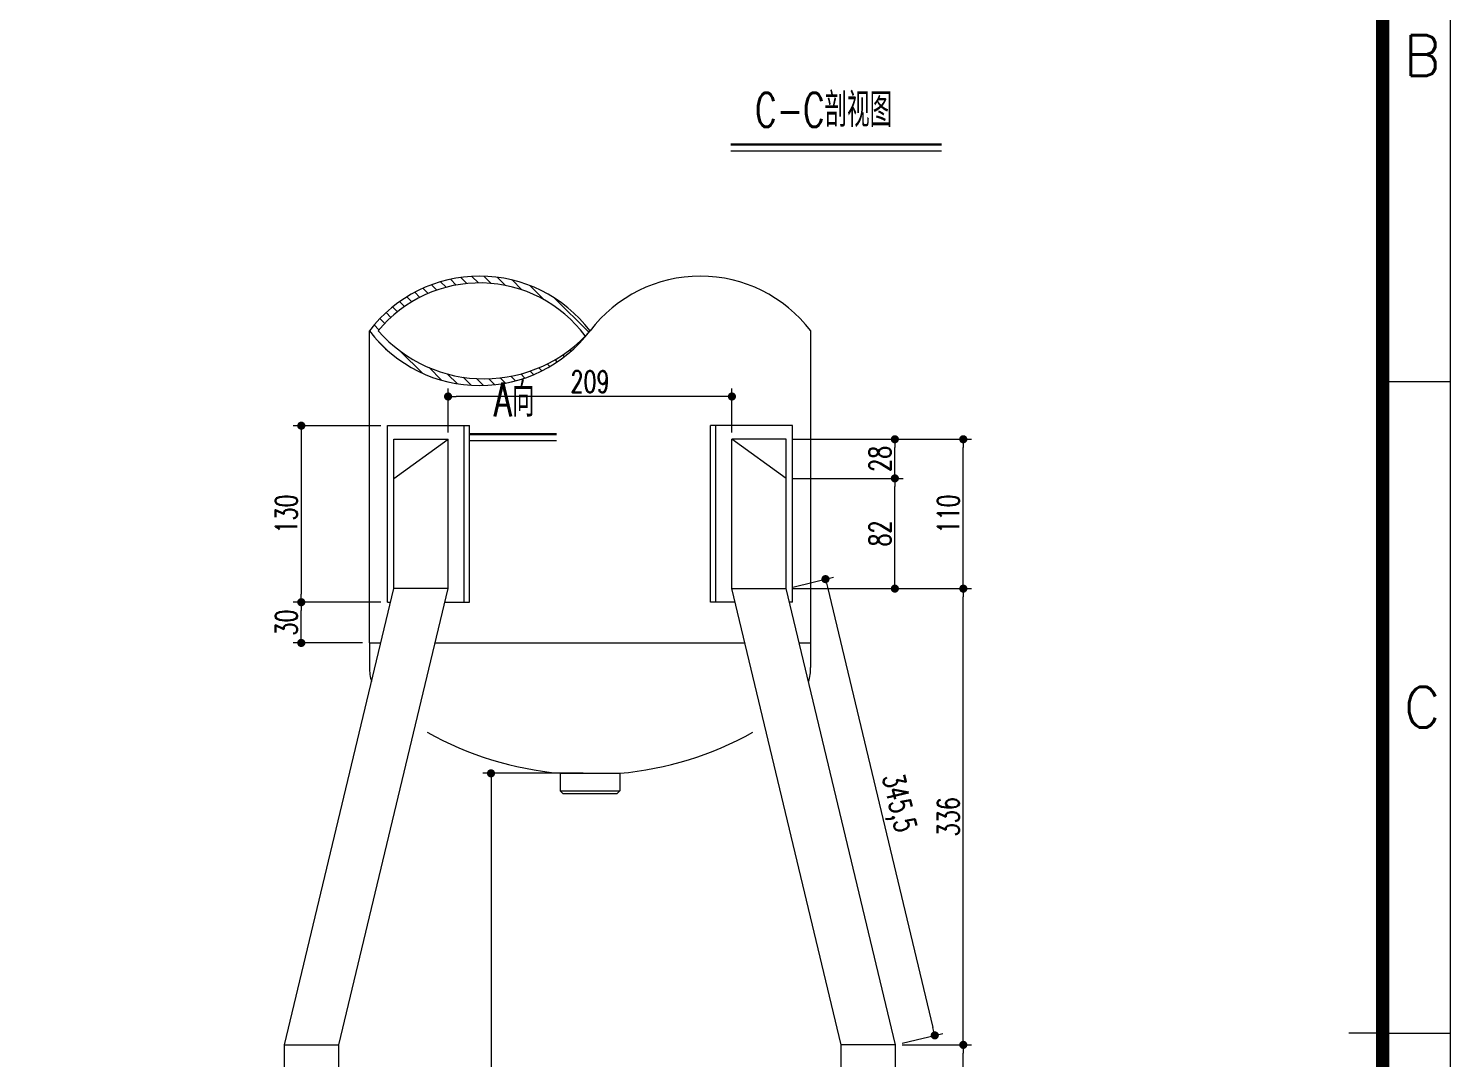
# Model space of a CAD drawing. Header units: millimetres. Extents: x 5291 to 15040, y -2201 to 1723.
# Drawn here: x 11443 to 12490, y -735 to 24 of the extents above; entities that cross this region are included whole.
import ezdxf

# ---------------------------------------------------------------- set-up
doc = ezdxf.new("R2010")
doc.units = ezdxf.units.MM
doc.header["$LTSCALE"] = 0.5
for name, color, linetype, lineweight in [('图层1', 7, 'Continuous', 5), ('图层2', 2, 'Continuous', 20), ('图框', 7, 'Continuous', 9)]:
    doc.layers.add(name, color=color, linetype=linetype, lineweight=lineweight)
doc.styles.add('图框文字1', font='romans.shx', dxfattribs={"bigfont": 'hztxt.shx'})
doc.styles.add('样式 1', font='txt.shx', dxfattribs={"width": 0.7, "height": 16, "bigfont": 'hzdx.shx'})
doc.dimstyles.new('ISO-25', dxfattribs={"dimtxt": 13, "dimasz": 11, "dimexe": 6, "dimexo": 5, "dimgap": 4, "dimtad": 1, "dimtxsty": 'Standard', "dimcen": 2.5, "dimadec": 0, "dimazin": 0, "dimtfac": 1, "dimtmove": 0, "dimatfit": 3, "dimfxl": 0, "dimarcsym": 0})

# ---------------------------------------------------------------- blocks, each defined once
blk = doc.blocks.new('图框(A4)')
at = {"layer": '图框'}
for p, q in [((396.99, 538.59), (401.99, 538.59)), ((396.99, 490.59), (394.49, 490.59)), ((396.99, 490.59), (401.99, 490.59))]:
    blk.add_line(p, q, dxfattribs=at)
blk.add_lwpolyline([(191.99, 342.09), (401.99, 342.09), (401.99, 639.09), (191.99, 639.09)], close=True, dxfattribs=at)
at = {"layer": '图框', "color": 5, "const_width": 1}
blk.add_lwpolyline([(204.99, 347.09), (396.99, 347.09), (396.99, 634.09), (204.99, 634.09)], close=True, dxfattribs=at)
at = {"layer": '图框', "style": '图框文字1'}
for s, p in [('B ', (398.55, 561.1)), ('C', (398.55, 513.1))]:
    blk.add_text(s, height=3, dxfattribs=at).set_placement(p)
blk = doc.blocks.new('_Dot')
at = {"color": 0, "linetype": 'ByBlock', "lineweight": -2}
blk.add_line((-0.5, 0), (-1, 0), dxfattribs=at)
at = {"color": 0, "linetype": 'ByBlock', "const_width": 0.5}
blk.add_lwpolyline([(-0.25, 0, 1), (0.25, 0, 1)], format="xyb", close=True, dxfattribs=at)
blk = doc.blocks.new('*D161')
at = {"layer": 'Defpoints', "color": 0, "lineweight": 9}
for p in [(12081.6, -724.6), (12131.5, -724.6), (12081.6, -1024.6)]:
    blk.add_point(p, dxfattribs=at)
at = {"layer": '图层1', "color": 4, "lineweight": 9}
for p, q in [((12086.6, -724.6), (12137.5, -724.6)), ((12131.5, -1018.6), (12131.5, -730.6)), ((12086.6, -1024.6), (12137.5, -1024.6))]:
    blk.add_line(p, q, dxfattribs=at)
at = {"layer": '图层1', "color": 4, "lineweight": 9, "xscale": 6, "yscale": 6, "zscale": 6}
for p, rotation in [((12131.5, -724.6), 90), ((12131.5, -1024.6), 270)]:
    blk.add_blockref('_Dot', p, dxfattribs=dict(at, rotation=rotation))
at = {"layer": '图层1', "color": 4, "lineweight": 9, "insert": (12120.5, -874.6), "char_height": 16, "attachment_point": 5, "rotation": 90, "style": '样式 1'}
blk.add_mtext('300', dxfattribs=at)
blk = doc.blocks.new('*D162')
at = {"layer": 'Defpoints', "color": 0, "lineweight": 9}
for p in [(12001.1, -388.6), (12131.5, -388.6), (12081.6, -724.6)]:
    blk.add_point(p, dxfattribs=at)
at = {"layer": '图层1', "color": 4, "lineweight": 9}
for p, q in [((12006.1, -388.6), (12137.5, -388.6)), ((12131.5, -718.6), (12131.5, -394.6)), ((12086.6, -724.6), (12137.5, -724.6))]:
    blk.add_line(p, q, dxfattribs=at)
at = {"layer": '图层1', "color": 4, "lineweight": 9, "xscale": 6, "yscale": 6, "zscale": 6}
for p, rotation in [((12131.5, -388.6), 90), ((12131.5, -724.6), 270)]:
    blk.add_blockref('_Dot', p, dxfattribs=dict(at, rotation=rotation))
at = {"layer": '图层1', "color": 4, "lineweight": 9, "insert": (12120.5, -556.6), "char_height": 16, "attachment_point": 5, "rotation": 90, "style": '样式 1'}
blk.add_mtext('336', dxfattribs=at)
blk = doc.blocks.new('*D163')
at = {"layer": 'Defpoints', "color": 0, "lineweight": 9}
for p in [(12001.1, -278.6), (12131.5, -278.6), (12001.1, -388.6)]:
    blk.add_point(p, dxfattribs=at)
at = {"layer": '图层1', "color": 4, "lineweight": 9}
for p, q in [((12006.1, -278.6), (12137.5, -278.6)), ((12131.5, -382.6), (12131.5, -284.6)), ((12006.1, -388.6), (12137.5, -388.6))]:
    blk.add_line(p, q, dxfattribs=at)
at = {"layer": '图层1', "color": 4, "lineweight": 9, "xscale": 6, "yscale": 6, "zscale": 6}
for p, rotation in [((12131.5, -278.6), 90), ((12131.5, -388.6), 270)]:
    blk.add_blockref('_Dot', p, dxfattribs=dict(at, rotation=rotation))
at = {"layer": '图层1', "color": 4, "lineweight": 9, "insert": (12120.5, -333.6), "char_height": 16, "attachment_point": 5, "rotation": 90, "style": '样式 1'}
blk.add_mtext('110', dxfattribs=at)
blk = doc.blocks.new('*D168')
at = {"layer": 'Defpoints', "color": 0, "lineweight": 9}
for p in [(11752.1, -247.1), (11752.1, -278.6), (11961.1, -278.6)]:
    blk.add_point(p, dxfattribs=at)
at = {"layer": '图层1', "color": 4, "lineweight": 9}
for p, q in [((11752.1, -273.6), (11752.1, -241.1)), ((11955.1, -247.1), (11758.1, -247.1)), ((11961.1, -273.6), (11961.1, -241.1))]:
    blk.add_line(p, q, dxfattribs=at)
at = {"layer": '图层1', "color": 4, "lineweight": 9, "xscale": 6, "yscale": 6, "zscale": 6, "rotation": 180}
blk.add_blockref('_Dot', (11752.1, -247.1), dxfattribs=at)
at = {"layer": '图层1', "color": 4, "lineweight": 9, "xscale": 6, "yscale": 6, "zscale": 6}
blk.add_blockref('_Dot', (11961.1, -247.1), dxfattribs=at)
at = {"layer": '图层1', "color": 4, "lineweight": 9, "insert": (11856.6, -236.1), "char_height": 16, "attachment_point": 5, "style": '样式 1'}
blk.add_mtext('209', dxfattribs=at)
blk = doc.blocks.new('*D169')
at = {"layer": 'Defpoints', "color": 0, "lineweight": 9}
for p in [(11707.5, -268.6), (11644, -398.6), (11707.5, -398.6)]:
    blk.add_point(p, dxfattribs=at)
at = {"layer": '图层1', "color": 4, "lineweight": 9}
for p, q in [((11702.5, -268.6), (11638, -268.6)), ((11644, -274.6), (11644, -392.6)), ((11702.5, -398.6), (11638, -398.6))]:
    blk.add_line(p, q, dxfattribs=at)
at = {"layer": '图层1', "color": 4, "lineweight": 9, "xscale": 6, "yscale": 6, "zscale": 6}
for p, rotation in [((11644, -268.6), 90), ((11644, -398.6), 270)]:
    blk.add_blockref('_Dot', p, dxfattribs=dict(at, rotation=rotation))
at = {"layer": '图层1', "color": 4, "lineweight": 9, "insert": (11633, -333.6), "char_height": 16, "attachment_point": 5, "rotation": 90, "style": '样式 1'}
blk.add_mtext('130', dxfattribs=at)
blk = doc.blocks.new('*D170')
at = {"layer": 'Defpoints', "color": 0, "lineweight": 9}
for p in [(11644, -398.6), (11694.1, -398.6), (11694.1, -428.6)]:
    blk.add_point(p, dxfattribs=at)
at = {"layer": '图层1', "color": 4, "lineweight": 9}
for p, q in [((11689.1, -398.6), (11638, -398.6)), ((11644, -422.6), (11644, -404.6)), ((11689.1, -428.6), (11638, -428.6))]:
    blk.add_line(p, q, dxfattribs=at)
at = {"layer": '图层1', "color": 4, "lineweight": 9, "xscale": 6, "yscale": 6, "zscale": 6}
for p, rotation in [((11644, -398.6), 90), ((11644, -428.6), 270)]:
    blk.add_blockref('_Dot', p, dxfattribs=dict(at, rotation=rotation))
at = {"layer": '图层1', "color": 4, "lineweight": 9, "insert": (11633, -413.6), "char_height": 16, "attachment_point": 5, "rotation": 90, "style": '样式 1'}
blk.add_mtext('30', dxfattribs=at)
blk = doc.blocks.new('*D171')
at = {"layer": 'Defpoints', "color": 0, "lineweight": 9}
for p in [(12001.1, -388.6), (12110.5, -717.6), (12081.6, -724.6)]:
    blk.add_point(p, dxfattribs=at)
at = {"layer": '图层1', "color": 4, "lineweight": 9}
for p, q in [((12006, -387.4), (12035.8, -380.2)), ((12031.4, -387.5), (12109.1, -711.8)), ((12086.5, -723.4), (12116.4, -716.2))]:
    blk.add_line(p, q, dxfattribs=at)
at = {"layer": '图层1', "color": 4, "lineweight": 9, "xscale": 6, "yscale": 6, "zscale": 6}
for p, rotation in [((12030, -381.6), 103.4765304934284), ((12110.5, -717.6), 283.4765304934285)]:
    blk.add_blockref('_Dot', p, dxfattribs=dict(at, rotation=rotation))
at = {"layer": '图层1', "color": 4, "lineweight": 9, "insert": (12082.3, -546.8), "char_height": 16, "attachment_point": 5, "rotation": 283.4765, "style": '样式 1'}
blk.add_mtext('345,5', dxfattribs=at)
blk = doc.blocks.new('*D172')
at = {"layer": 'Defpoints', "color": 0, "lineweight": 9}
for p in [(12001.1, -307.4), (12081.1, -307.4), (12001.1, -388.6)]:
    blk.add_point(p, dxfattribs=at)
at = {"layer": '图层1', "color": 4, "lineweight": 9}
for p, q in [((12006.1, -307.4), (12087.1, -307.4)), ((12081.1, -382.6), (12081.1, -313.4)), ((12006.1, -388.6), (12087.1, -388.6))]:
    blk.add_line(p, q, dxfattribs=at)
at = {"layer": '图层1', "color": 4, "lineweight": 9, "xscale": 6, "yscale": 6, "zscale": 6}
for p, rotation in [((12081.1, -307.4), 90), ((12081.1, -388.6), 270)]:
    blk.add_blockref('_Dot', p, dxfattribs=dict(at, rotation=rotation))
at = {"layer": '图层1', "color": 4, "lineweight": 9, "insert": (12070.1, -348), "char_height": 16, "attachment_point": 5, "rotation": 90, "style": '样式 1'}
blk.add_mtext('82', dxfattribs=at)
blk = doc.blocks.new('*D173')
at = {"layer": 'Defpoints', "color": 0, "lineweight": 9}
for p in [(12001.1, -278.6), (12081.1, -278.6), (12001.1, -307.4)]:
    blk.add_point(p, dxfattribs=at)
at = {"layer": '图层1', "color": 4, "lineweight": 9}
for p, q in [((12006.1, -278.6), (12087.1, -278.6)), ((12081.1, -301.4), (12081.1, -284.6)), ((12006.1, -307.4), (12087.1, -307.4))]:
    blk.add_line(p, q, dxfattribs=at)
at = {"layer": '图层1', "color": 4, "lineweight": 9, "xscale": 6, "yscale": 6, "zscale": 6}
for p, rotation in [((12081.1, -278.6), 90), ((12081.1, -307.4), 270)]:
    blk.add_blockref('_Dot', p, dxfattribs=dict(at, rotation=rotation))
at = {"layer": '图层1', "color": 4, "lineweight": 9, "insert": (12070.1, -293), "char_height": 16, "attachment_point": 5, "rotation": 90, "style": '样式 1'}
blk.add_mtext('28', dxfattribs=at)
blk = doc.blocks.new('*D199')
at = {"layer": 'Defpoints', "color": 0, "lineweight": 9}
for p in [(11856.6, -524.6), (11783.7, -1064.6), (11856.6, -1064.6)]:
    blk.add_point(p, dxfattribs=at)
at = {"layer": '图层1', "color": 4, "lineweight": 9}
for p, q in [((11851.6, -524.6), (11777.7, -524.6)), ((11783.7, -530.6), (11783.7, -1058.6)), ((11851.6, -1064.6), (11777.7, -1064.6))]:
    blk.add_line(p, q, dxfattribs=at)
at = {"layer": '图层1', "color": 4, "lineweight": 9, "xscale": 6, "yscale": 6, "zscale": 6}
for p, rotation in [((11783.7, -524.6), 90), ((11783.7, -1064.6), 270)]:
    blk.add_blockref('_Dot', p, dxfattribs=dict(at, rotation=rotation))
at = {"layer": '图层1', "color": 4, "lineweight": 9, "insert": (11772.7, -794.6), "char_height": 16, "attachment_point": 5, "rotation": 90, "style": '样式 1'}
blk.add_mtext('540', dxfattribs=at)

msp = doc.modelspace()

# ---------------------------------------------------------------- hatches: boundary and pattern name
at = {"layer": '图层1', "lineweight": 9}
h = msp.add_hatch(dxfattribs=at)
h.set_pattern_fill('ANSI31', scale=2, angle=90, style=0)
h.set_pattern_definition([(135, (1583.711, 3381.881), (-4.490128, -4.490128), [])])
h.paths.add_polyline_path([(11694.12, -198.76, 0.496035), (11856.61, -198.76, 0.0000999), (11856.59, -198.72, -0.4539636), (11700.58, -198.67, -0.4860614), (11853.15, -202.47, 0.0122666), (11856.59, -198.72, 0.4959106)])

# ---------------------------------------------------------------- linework, layer by layer
at = {"layer": '图层1', "color": 7, "lineweight": 30}
for p, q in [((11960.31, -61.45), (12115.37, -61.45)), ((11767.7, -274.79), (11831.91, -274.79))]:
    msp.add_line(p, q, dxfattribs=at)
at = {"layer": '图层1', "color": 7, "lineweight": 13}
for p, q in [((11960.31, -66.28), (12115.37, -66.28)), ((11767.7, -279.62), (11831.91, -279.62))]:
    msp.add_line(p, q, dxfattribs=at)
at = {"layer": '图层1', "color": 7, "lineweight": 9}
for centre, radius, start, end in [((11775.37, -260.5), 102.04, 37.23395, 142.76605), ((11775.37, -260.5), 97.04, 36.72796, 140.48755), ((11937.86, -260.5), 102.04, 37.23395, 142.76605), ((11775.37, -137.01), 102.04, 217.23395, 322.76605), ((11778.61, -130.48), 103.62, 221.21249, 319.15713)]:
    msp.add_arc(centre, radius, start, end, dxfattribs=at)
at = {"layer": '图层2', "color": 7}
for p, q in [((11694.12, -428.57), (11694.12, -198.76)), ((12019.1, -198.76), (12019.1, -446.61)), ((11707.49, -398.57), (11707.49, -268.57)), ((11707.49, -268.57), (11767.83, -268.57)), ((11763.95, -398.57), (11763.95, -268.57)), ((11767.83, -398.57), (11767.83, -268.57)), ((11945.4, -398.57), (11945.4, -268.57)), ((12005.74, -268.57), (11945.4, -268.57)), ((11949.27, -398.57), (11949.27, -268.57)), ((12005.74, -398.57), (12005.74, -268.57)), ((11712.14, -388.57), (11712.14, -278.57)), ((11712.14, -278.57), (11752.14, -278.57)), ((11712.14, -307.43), (11752.14, -278.57)), ((11752.14, -388.57), (11752.14, -278.57)), ((11961.09, -388.57), (11961.09, -278.57)), ((12001.09, -278.57), (11961.09, -278.57)), ((12001.09, -307.43), (11961.09, -278.57)), ((12001.09, -388.57), (12001.09, -278.57)), ((11631.61, -724.57), (11712.14, -388.57)), ((11671.61, -724.57), (11752.14, -388.57)), ((11752.14, -388.57), (11712.14, -388.57)), ((11961.09, -388.57), (12001.09, -388.57)), ((12041.61, -724.57), (11961.09, -388.57)), ((12081.61, -724.57), (12001.09, -388.57)), ((11707.49, -398.57), (11709.74, -398.57)), ((11749.74, -398.57), (11767.83, -398.57)), ((11963.49, -398.57), (11945.4, -398.57)), ((12005.74, -398.57), (12003.49, -398.57)), ((11694.12, -428.57), (11694.12, -446.61)), ((11694.12, -428.57), (11702.55, -428.57)), ((11742.55, -428.57), (11970.68, -428.57)), ((12010.68, -428.57), (12019.1, -428.57)), ((11834.57, -524.56), (11834.57, -537.5)), ((11834.57, -524.56), (11878.57, -524.57)), ((11878.57, -524.57), (11878.57, -537.5)), ((11834.57, -537.5), (11836.57, -539.6)), ((11834.57, -537.5), (11878.57, -537.5)), ((11836.57, -539.6), (11876.57, -539.6)), ((11878.57, -537.5), (11876.57, -539.6)), ((11631.61, -1024.57), (11631.61, -724.57)), ((11631.61, -724.57), (11671.61, -724.57)), ((11671.61, -1024.57), (11671.61, -724.57)), ((12041.61, -1024.57), (12041.61, -724.57)), ((12081.61, -724.57), (12041.61, -724.57)), ((12081.61, -1024.57), (12081.61, -724.57))]:
    msp.add_line(p, q, dxfattribs=at)
for centre, radius, start, end in [((11732.16, -446.13), 38.04, 180.72409, 196.68318), ((11983.1, -446.61), 36, 342.98605, 0), ((11856.62, -279.71), 245.84, 240.82473, 264.85416), ((11856.62, -279.71), 245.84, 275.12233, 299.17063)]:
    msp.add_arc(centre, radius, start, end, dxfattribs=at)

# ---------------------------------------------------------------- block references
at = {"layer": '图框', "color": 7, "xscale": 10, "yscale": 10, "zscale": 10}
msp.add_blockref('图框(A4)', (8470.4, -5621.95), dxfattribs=at)

# ---------------------------------------------------------------- texts
at = {"layer": '图层1', "color": 7, "char_height": 25, "attachment_point": 1, "style": '样式 1'}
for s, insert, width in [('{\\C4;C-C剖视图}', (11978.28, -23.56), 125.982), ('{\\C4;A向}', (11785.66, -236.9), 67.7257)]:
    msp.add_mtext(s, dxfattribs=dict(at, insert=insert, width=width))

# ---------------------------------------------------------------- dimensions: what is measured, and where the dimension line sits
at = {"layer": '图层1', "color": 7, "lineweight": 9}
dim = msp.add_linear_dim(base=(11752.1354, -247.1036), p1=(11961.0936, -278.5651), p2=(11752.1354, -278.5651), dimstyle='ISO-25', override={"dimtxt": 16, "dimasz": 6, "dimgap": 3, "dimdec": 1, "dimtxsty": '样式 1', "dimblk": 'Dot', "dimcen": 6, "dimclrd": 4, "dimclre": 4, "dimclrt": 4, "dimtdec": 1, "dimldrblk": 'Dot', "dimlwd": 9, "dimlwe": 9}, dxfattribs=at)
dim.commit()
dim.dimension.update_dxf_attribs({"geometry": '*D168', "text_midpoint": (11856.6145, -236.1036)})
for base, p1, p2, override, picture, middle in [((11643.96, -398.57), (11707.49, -268.57), (11707.49, -398.57), {"dimtxt": 16, "dimasz": 6, "dimgap": 3, "dimdec": 1, "dimtxsty": '样式 1', "dimblk": 'Dot', "dimcen": 6, "dimclrd": 4, "dimclre": 4, "dimclrt": 4, "dimtdec": 1, "dimldrblk": 'Dot', "dimlwd": 9, "dimlwe": 9}, '*D169', (11632.96, -333.57)), ((12131.51, -278.57), (12001.09, -388.57), (12001.09, -278.57), {"dimtxt": 16, "dimasz": 6, "dimgap": 3, "dimdec": 1, "dimtxsty": '样式 1', "dimblk": 'Dot', "dimcen": 6, "dimclrd": 4, "dimclre": 4, "dimclrt": 4, "dimtdec": 1, "dimtmove": 1, "dimldrblk": 'Dot', "dimlwd": 9, "dimlwe": 9}, '*D163', (12120.51, -333.57)), ((12131.51, -388.57), (12081.61, -724.57), (12001.09, -388.57), {"dimtxt": 16, "dimasz": 6, "dimgap": 3, "dimdec": 1, "dimtxsty": '样式 1', "dimblk": 'Dot', "dimcen": 6, "dimclrd": 4, "dimclre": 4, "dimclrt": 4, "dimtdec": 1, "dimtmove": 1, "dimldrblk": 'Dot', "dimlwd": 9, "dimlwe": 9}, '*D162', (12120.51, -556.57)), ((11643.96, -398.57), (11694.12, -428.57), (11694.12, -398.57), {"dimtxt": 16, "dimasz": 6, "dimgap": 3, "dimdec": 1, "dimtxsty": '样式 1', "dimblk": 'Dot', "dimcen": 6, "dimclrd": 4, "dimclre": 4, "dimclrt": 4, "dimtdec": 1, "dimldrblk": 'Dot', "dimlwd": 9, "dimlwe": 9}, '*D170', (11632.96, -413.57)), ((11783.67, -1064.57), (11856.57, -524.57), (11856.61, -1064.57), {"dimtxt": 16, "dimasz": 6, "dimgap": 3, "dimdec": 1, "dimtxsty": '样式 1', "dimblk": 'Dot', "dimcen": 6, "dimclrd": 4, "dimclre": 4, "dimclrt": 4, "dimtdec": 1, "dimldrblk": 'Dot', "dimlwd": 9, "dimlwe": 9}, '*D199', (11772.67, -794.57)), ((12131.51, -724.57), (12081.61, -1024.57), (12081.61, -724.57), {"dimtxt": 16, "dimasz": 6, "dimgap": 3, "dimdec": 1, "dimtxsty": '样式 1', "dimblk": 'Dot', "dimcen": 6, "dimclrd": 4, "dimclre": 4, "dimclrt": 4, "dimtdec": 1, "dimtmove": 1, "dimldrblk": 'Dot', "dimlwd": 9, "dimlwe": 9}, '*D161', (12120.51, -874.57))]:
    dim = msp.add_linear_dim(base=base, p1=p1, p2=p2, angle=90, dimstyle='ISO-25', override=override, dxfattribs=at)
    dim.commit()
    dim.dimension.update_dxf_attribs({"geometry": picture, "text_midpoint": middle})
for base, p1, p2, text, override, picture, middle in [((12081.08, -278.57), (12001.09, -307.43), (12001.09, -278.57), '28', {"dimtxt": 16, "dimasz": 6, "dimgap": 3, "dimdec": 1, "dimtxsty": '样式 1', "dimblk": 'Dot', "dimcen": 6, "dimclrd": 4, "dimclre": 4, "dimclrt": 4, "dimtdec": 1, "dimtmove": 1, "dimldrblk": 'Dot', "dimlwd": 9, "dimlwe": 9}, '*D173', (12070.08, -293)), ((12081.08, -307.43), (12001.09, -388.57), (12001.09, -307.43), '82', {"dimtxt": 16, "dimasz": 6, "dimgap": 3, "dimdec": 1, "dimtxsty": '样式 1', "dimblk": 'Dot', "dimcen": 6, "dimclrd": 4, "dimclre": 4, "dimclrt": 4, "dimtdec": 1, "dimldrblk": 'Dot', "dimlwd": 9, "dimlwe": 9}, '*D172', (12070.08, -348))]:
    dim = msp.add_linear_dim(base=base, p1=p1, p2=p2, angle=90, text=text, dimstyle='ISO-25', override=override, dxfattribs=at)
    dim.commit()
    dim.dimension.update_dxf_attribs({"geometry": picture, "text_midpoint": middle})
dim = msp.add_aligned_dim(p1=(12001.09, -388.57), p2=(12081.61, -724.57), distance=29.74, dimstyle='ISO-25', override={"dimtxt": 16, "dimasz": 6, "dimgap": 3, "dimdec": 1, "dimtxsty": '样式 1', "dimblk": 'Dot', "dimcen": 6, "dimclrd": 4, "dimclre": 4, "dimclrt": 4, "dimtdec": 1, "dimldrblk": 'Dot', "dimlwd": 9, "dimlwe": 9}, dxfattribs=at)
dim.commit()
dim.dimension.update_dxf_attribs({"geometry": '*D171', "text_midpoint": (12082.27, -546.76)})

doc.saveas('drawing.dxf')
